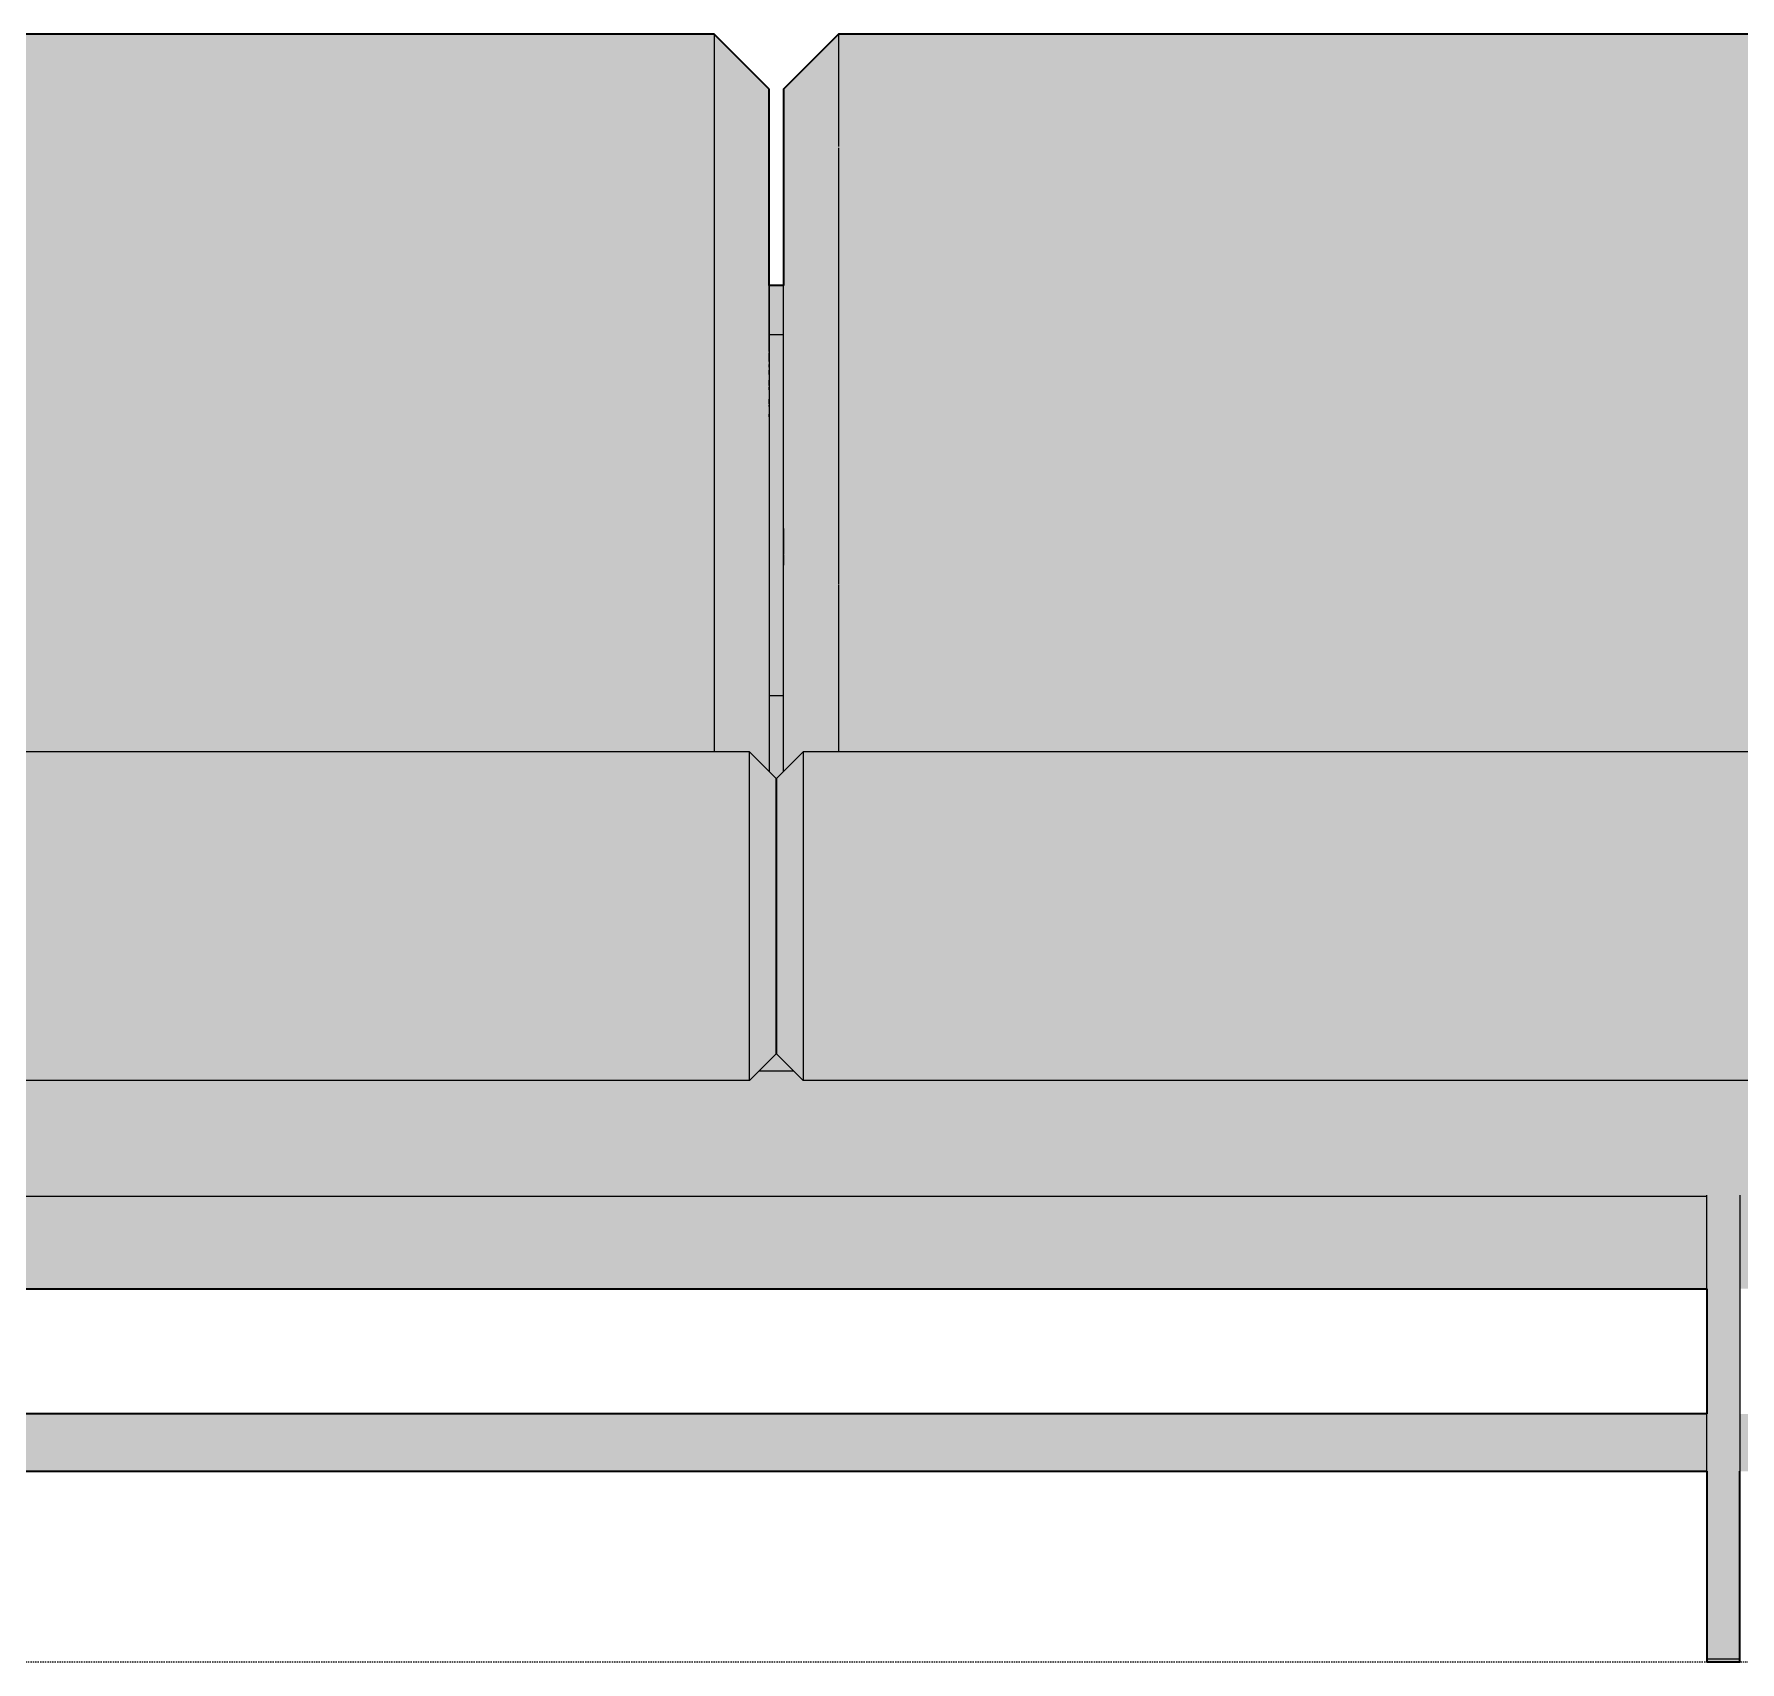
# Model space of a CAD drawing. Header units: millimetres. Extents: x 0 to 6384, y -1474 to 740.
# Drawn here: x 775 to 1549, y 0 to 740 of the extents above; entities that cross this region are included whole.
import ezdxf

# ---------------------------------------------------------------- set-up
doc = ezdxf.new("R2010")
doc.units = ezdxf.units.MM
doc.linetypes.add('Dots', pattern=[1, 0, -1])
doc.layers.add('Blocks', color=7, linetype='Continuous')
doc.layers.add('Blocks$Fill', color=7, linetype='Continuous', true_color=0xffffff)
for name, color, linetype, lineweight, true_color in [('Blocks$Inner', 7, 'Continuous', 25, 0x007f00), ('Blocks$Outline', 7, 'Continuous', 35, 0xff3f3f), ('Groud', 7, 'Dots', 25, 0x243775)]:
    doc.layers.add(name, color=color, linetype=linetype, lineweight=lineweight, true_color=true_color)

# ---------------------------------------------------------------- blocks, each defined once
blk = doc.blocks.new('Lissoni Sofa Front')
at = {"layer": 'Blocks$Fill'}
h = blk.add_hatch(color=256, dxfattribs=at)
h.paths.add_polyline_path([(-199.13, 714.52), (-224.13, 739.52), (-1055.77, 739.52), (-1080.77, 714.52), (-1080.77, 714.52), (-1080.77, 643.77), (-1080.77, 643.14), (-1080.77, 641.87), (-1080.77, 637.06), (-1080.77, 636.15), (-1080.77, 625.35), (-1087.15, 625.35), (-1087.15, 636.15), (-1087.15, 637.06), (-1087.15, 641.87), (-1087.15, 643.14), (-1087.15, 643.77), (-1087.15, 714.16), (-1087.15, 714.52), (-1112.15, 739.52), (-1943.79, 739.52), (-1968.79, 714.52), (-1968.79, 625.35), (-1975.16, 625.35), (-1975.16, 636.15), (-1975.16, 637.06), (-1975.16, 641.87), (-1975.16, 643.14), (-1975.16, 643.77), (-1975.16, 714.16), (-1975.16, 714.52), (-1975.16, 714.52), (-2000.17, 739.52), (-2831.81, 739.52), (-2856.81, 714.52), (-2856.81, 714.52), (-2856.81, 620.56), (-2860.01, 617.35), (-2860.01, 617.35), (-2860.01, 601.35), (-2860.01, 520.84), (-2875.01, 535.84), (-2932.02, 535.84), (-2947.01, 520.84), (-2947.01, 259.92), (-2947.01, 258.84), (-2947.01, 227.02), (-2947.01, 184.3), (-2947.01, 182.37), (-2932.02, 167.37), (-2875.01, 167.37), (-2860.01, 182.37), (-2860.01, 177.53), (-2852.01, 169.53), (-2765.47, 169.53), (-2765.47, 0), (-2750.47, 0), (-2750.47, 88.98), (-2750.47, 86.59), (-1549.37, 86.59), (-1549.37, 0), (-1534.37, 0), (-1534.37, 86.59), (-333.27, 86.59), (-333.27, 1.39), (-333.27, 0), (-318.27, 0), (-318.27, 1.39), (-318.27, 169.53), (-203.92, 169.53), (-195.92, 177.55), (-195.92, 177.9), (-195.92, 182.37), (-180.92, 167.37), (-123.92, 167.37), (-108.92, 182.37), (-108.92, 483.37), (-108.92, 520.81), (-123.92, 535.84), (-180.92, 535.84), (-195.92, 520.84), (-195.92, 601.35), (-195.92, 605.11), (-195.92, 614.92), (-195.92, 617.35), (-199.13, 620.56), (-199.13, 714.16), (-199.13, 714.52)], flags=0)
h.paths.add_polyline_path([(-1549.37, 112.64), (-2750.47, 112.64), (-2750.47, 169.53), (-1549.37, 169.53)], flags=0)
h.paths.add_polyline_path([(-1534.37, 169.53), (-333.27, 169.53), (-333.27, 112.64), (-1534.37, 112.64)], flags=0)
at = {"layer": 'Blocks$Inner'}
for p, q in [((-1968.79, 625.35), (-1975.16, 625.35)), ((-1968.79, 602.96), (-1975.16, 602.96)), ((-1975.16, 438.99), (-1968.79, 438.99)), ((-1964.11, 268.4), (-1979.85, 268.4)), ((-1549.37, 211.49), (-2750.47, 211.49)), ((-2750.47, 169.53), (-1549.37, 169.53)), ((-1549.37, 1.39), (-1534.37, 1.39))]:
    blk.add_line(p, q, dxfattribs=at)
for points in [[(-1975.16, 714.52), (-2000.17, 739.52), (-2831.81, 739.52), (-2856.81, 714.52)], [(-1087.15, 714.52), (-1112.15, 739.52), (-1943.79, 739.52), (-1968.79, 714.52)], [(-1972.18, 401.51), (-1984.18, 413.51), (-2847.79, 413.51), (-2859.79, 401.51)], [(-1084.16, 401.51), (-1096.16, 413.51), (-1959.77, 413.51), (-1971.77, 401.51)], [(-1972.18, 276.07), (-1984.18, 264.07), (-2847.79, 264.07), (-2859.79, 276.07)], [(-1084.16, 276.07), (-1096.16, 264.07), (-1959.77, 264.07), (-1971.77, 276.07)], [(-1534.37, 212.09), (-1534.37, 0), (-1549.37, 0), (-1549.37, 212.03)], [(-2750.47, 112.64), (-1549.37, 112.64)], [(-2750.47, 88.98), (-2750.47, 86.59), (-1549.37, 86.59)]]:
    blk.add_lwpolyline(points, dxfattribs=at)
for points, knots in [([(-2000.17, 739.52), (-2000.17, 739.52), (-2000.17, 739.49), (-2000.17, 739.42), (-2000.17, 739.35)], [-0.91964694, -0.91964694, -0.91964694, -0.91964694, -0.91477273, -0.90909091, -0.90909091, -0.90909091, -0.90909091]), ([(-2000.17, 739.35), (-2000.17, 739.41), (-2000.17, 739.49), (-2000.17, 739.52), (-2000.17, 739.52)], [-0.90909091, -0.90909091, -0.90909091, -0.90909091, -0.90381518, -0.89808964, -0.89808964, -0.89808964, -0.89808964]), ([(-2000.17, 739.52), (-2000.17, 739.52), (-2000.17, 739.49), (-2000.17, 739.31), (-2000.17, 738.87), (-2000.17, 738.03), (-2000.17, 736.94), (-2000.17, 735.09), (-2000.17, 733.27), (-2000.17, 731.86)], [-0.89808964, -0.89808964, -0.89808964, -0.89808964, -0.89238259, -0.88667553, -0.87526143, -0.86384733, -0.85243323, -0.84101912, -0.81819092, -0.81819092, -0.81819092, -0.81819092]), ([(-1943.79, 739.45), (-1943.79, 739.51), (-1943.79, 739.55), (-1943.79, 739.31), (-1943.79, 738.37), (-1943.79, 736.21), (-1943.79, 733.48), (-1943.79, 731.86)], [0.9122807, 0.9122807, 0.9122807, 0.9122807, 0.92105263, 0.93421053, 0.94736842, 0.97368421, 1, 1, 1, 1]), ([(-2000.17, 731.86), (-2000.17, 731.24), (-2000.17, 730.21), (-2000.17, 728.47), (-2000.17, 727.18), (-2000.17, 725.99), (-2000.17, 724.97), (-2000.17, 723.93), (-2000.17, 722.62), (-2000.17, 721.05), (-2000.17, 719.28), (-2000.17, 717.59), (-2000.17, 715.7), (-2000.17, 713.62), (-2000.17, 711.64), (-2000.17, 709.87), (-2000.17, 707.92), (-2000.17, 705.61), (-2000.17, 702.98), (-2000.17, 700.49), (-2000.17, 698.1), (-2000.17, 695.8), (-2000.17, 693.55), (-2000.17, 690.41), (-2000.17, 686.33), (-2000.17, 679.47), (-2000.17, 672.48), (-2000.17, 665.19), (-2000.17, 657.56), (-2000.17, 647.79), (-2000.17, 635.79), (-2000.17, 623.62), (-2000.17, 611.63), (-2000.17, 599.63), (-2000.17, 587.77), (-2000.17, 575.82), (-2000.17, 563.5), (-2000.17, 550.92), (-2000.17, 540.72), (-2000.17, 532.49), (-2000.17, 526.34), (-2000.17, 520.29), (-2000.17, 514.47), (-2000.17, 508.52), (-2000.17, 500.37), (-2000.17, 489.95), (-2000.17, 479.67), (-2000.17, 471), (-2000.17, 464.5), (-2000.17, 457.9), (-2000.17, 449.27), (-2000.17, 440.55), (-2000.17, 431.7), (-2000.17, 423.39), (-2000.17, 417.36), (-2000.17, 413.48)], [-0.8181909, -0.8181909, -0.8181909, -0.8181909, -0.8062862, -0.8003338, -0.7943814, -0.7914052, -0.788429, -0.7854528, -0.7824766, -0.7765243, -0.7705719, -0.7646195, -0.7586671, -0.7527147, -0.7467623, -0.7437862, -0.74081, -0.7348576, -0.7289052, -0.7229528, -0.7170004, -0.7110481, -0.7050957, -0.6991433, -0.6872385, -0.6753338, -0.6515243, -0.6396195, -0.6277147, -0.6039052, -0.5800957, -0.5562862, -0.5324766, -0.5086671, -0.4848576, -0.4610481, -0.4372385, -0.413429, -0.3896195, -0.3777147, -0.36581, -0.3539052, -0.3420004, -0.3300957, -0.3181909, -0.2943814, -0.2705719, -0.2586671, -0.2467623, -0.2348576, -0.2229528, -0.1991433, -0.1872385, -0.1753338, -0.153727, -0.153727, -0.153727, -0.153727]), ([(-1943.79, 725.88), (-1943.79, 724.7), (-1943.79, 722.75), (-1943.79, 719.93), (-1943.79, 715.6), (-1943.79, 711.81), (-1943.79, 708.49)], [0.02508184, 0.02508184, 0.02508184, 0.02508184, 0.0375, 0.04375, 0.05, 0.075, 0.075, 0.075, 0.075]), ([(-1975.16, 714.16), (-1975.16, 714.16), (-1975.16, 714.21), (-1975.16, 714.29), (-1975.16, 714.38), (-1975.16, 714.44), (-1975.16, 714.47), (-1975.16, 714.49), (-1975.16, 714.51), (-1975.16, 714.52), (-1975.16, 714.52), (-1975.16, 714.52), (-1975.16, 714.48), (-1975.16, 714.36), (-1975.16, 714.11), (-1975.16, 713.74), (-1975.16, 713.26), (-1975.16, 712.68), (-1975.16, 711.77), (-1975.16, 710.4), (-1975.16, 709.06), (-1975.16, 708.33)], [-41.631199, -41.631199, -41.631199, -41.631199, -41.487791, -40.523591, -39.365025, -38.206459, -37.550903, -36.895347, -36.23979, -35.584234, -34.793086, -34.001939, -32.419643, -29.235437, -26.051231, -22.81754, -19.583849, -16.294987, -13.006125, -6.503063, 0, 0, 0, 0]), ([(-1968.79, 708.33), (-1968.79, 709.06), (-1968.79, 710.4), (-1968.79, 711.77), (-1968.79, 712.68), (-1968.79, 713.26), (-1968.79, 713.74), (-1968.79, 714.11), (-1968.79, 714.36), (-1968.79, 714.48), (-1968.79, 714.52), (-1968.79, 714.52), (-1968.79, 714.52), (-1968.79, 714.51), (-1968.79, 714.49), (-1968.79, 714.47), (-1968.79, 714.44), (-1968.79, 714.38), (-1968.79, 714.29), (-1968.79, 714.21), (-1968.79, 714.16), (-1968.79, 714.16)], [471.464681, 471.464681, 471.464681, 471.464681, 477.967744, 484.470806, 487.759668, 491.04853, 494.282221, 497.515911, 500.700118, 503.884324, 505.466619, 506.257767, 507.048915, 507.704471, 508.360027, 509.015584, 509.67114, 510.829706, 511.988272, 512.952472, 513.09588, 513.09588, 513.09588, 513.09588]), ([(-1975.16, 708.33), (-1975.16, 707.81), (-1975.16, 707.02), (-1975.16, 705.86), (-1975.16, 705.11), (-1975.16, 704.57), (-1975.16, 704.26), (-1975.16, 704.05), (-1975.16, 703.84), (-1975.16, 703.66), (-1975.16, 703.47), (-1975.16, 703.11), (-1975.16, 702.57), (-1975.16, 701.93), (-1975.16, 701.38), (-1975.16, 700.92), (-1975.16, 700.47), (-1975.16, 699.99), (-1975.16, 699.58), (-1975.16, 699.23), (-1975.16, 698.93), (-1975.16, 698.6), (-1975.16, 698.1), (-1975.16, 697.26), (-1975.16, 696.06), (-1975.16, 694.69), (-1975.16, 693.34), (-1975.16, 692.35), (-1975.16, 691.7), (-1975.16, 691.37), (-1975.16, 691), (-1975.16, 690.47), (-1975.16, 689.77), (-1975.16, 688.87), (-1975.16, 687.9), (-1975.16, 686.86), (-1975.16, 685.82), (-1975.16, 684.71), (-1975.16, 683.53), (-1975.16, 682.29), (-1975.16, 681.04), (-1975.16, 679.77), (-1975.16, 678.47), (-1975.16, 677.15), (-1975.16, 675.82), (-1975.16, 674.11), (-1975.16, 672.01), (-1975.16, 669.5), (-1975.16, 666.98), (-1975.16, 664.39), (-1975.16, 661.74), (-1975.16, 659.01), (-1975.16, 656.25), (-1975.16, 653.92), (-1975.16, 652.03), (-1975.16, 650.58), (-1975.16, 649.12), (-1975.16, 647.1), (-1975.16, 644.54), (-1975.16, 641.39), (-1975.16, 638.2), (-1975.16, 635.41), (-1975.16, 633.04), (-1975.16, 631.39), (-1975.16, 630.01), (-1975.16, 628.91), (-1975.16, 627.8), (-1975.16, 625.51), (-1975.16, 622.03), (-1975.16, 617.32), (-1975.16, 612.59), (-1975.16, 607.72), (-1975.16, 602.7), (-1975.16, 597.53), (-1975.16, 592.36), (-1975.16, 587.16), (-1975.16, 581.93), (-1975.16, 576.58), (-1975.16, 572.06), (-1975.16, 568.38), (-1975.16, 565.64), (-1975.16, 562.91), (-1975.16, 560.19), (-1975.16, 557.48), (-1975.16, 554.78), (-1975.16, 552.54), (-1975.16, 550.76), (-1975.16, 548.71), (-1975.16, 545.95), (-1975.16, 541.18), (-1975.16, 535.12), (-1975.16, 527.77), (-1975.16, 520.42), (-1975.16, 514.56), (-1975.16, 510.67), (-1975.16, 508.73), (-1975.16, 507.11), (-1975.16, 505.33), (-1975.16, 502.77), (-1975.16, 499.6), (-1975.16, 495.86), (-1975.16, 492.17), (-1975.16, 488.58), (-1975.16, 485.03), (-1975.16, 481.6), (-1975.16, 478.21), (-1975.16, 474.94), (-1975.16, 472.5), (-1975.16, 470.92), (-1975.16, 470.15), (-1975.16, 469.42), (-1975.16, 464.9), (-1975.16, 459.51), (-1975.16, 453.77), (-1975.16, 452.17), (-1975.16, 451.63), (-1975.16, 435.92), (-1975.16, 420.2), (-1975.16, 404.49)], [0, 0, 0, 0, 4.569263, 6.657501, 8.74574, 9.7126, 10.196029, 10.679459, 11.045295, 11.411131, 11.776967, 12.142804, 13.474757, 14.806711, 15.584888, 16.363065, 17.141242, 17.919419, 18.780806, 19.211499, 19.642193, 20.262775, 20.883357, 22.12452, 24.391356, 26.658191, 28.62163, 30.585069, 31.017029, 31.448989, 32.000539, 32.55209, 33.709257, 34.866424, 36.2294, 37.592376, 38.955352, 40.318328, 41.919302, 43.520277, 45.121251, 46.722226, 48.430311, 50.138397, 51.846483, 53.554568, 56.781817, 60.009066, 63.236314, 66.463563, 69.838562, 73.213561, 76.588561, 79.96356, 81.665389, 83.367218, 85.1141, 86.860982, 90.465204, 94.069427, 97.719132, 101.368837, 103.518952, 105.669066, 106.893421, 108.117776, 109.34213, 110.566485, 115.709186, 120.851887, 125.994587, 131.137288, 136.720928, 142.304567, 147.888207, 153.471846, 159.159451, 164.847056, 170.816787, 173.801653, 176.786519, 179.714196, 182.641874, 185.569551, 188.497229, 191.359143, 192.7901, 194.221057, 197.941849, 201.662641, 209.48773, 217.312819, 225.137907, 232.962996, 236.080122, 237.638685, 239.197248, 241.292611, 243.387974, 247.455214, 251.522454, 255.426931, 259.331407, 263.048045, 266.764682, 270.255434, 273.746186, 276.99563, 277.819041, 278.642452, 279.362736, 280.083019, 292.506719, 295.692417, 297.323908, 297.323908, 297.323908, 344.505714, 344.505714, 344.505714, 344.505714]), ([(-1968.79, 404.49), (-1968.79, 415.99), (-1968.79, 427.49), (-1968.79, 438.99), (-1968.79, 443.2), (-1968.79, 447.41), (-1968.79, 451.63), (-1968.79, 452.17), (-1968.79, 453.77), (-1968.79, 459.51), (-1968.79, 464.9), (-1968.79, 469.42), (-1968.79, 470.15), (-1968.79, 470.92), (-1968.79, 472.5), (-1968.79, 474.94), (-1968.79, 478.21), (-1968.79, 481.6), (-1968.79, 485.03), (-1968.79, 488.58), (-1968.79, 492.17), (-1968.79, 495.86), (-1968.79, 499.6), (-1968.79, 502.77), (-1968.79, 505.33), (-1968.79, 507.11), (-1968.79, 508.73), (-1968.79, 510.67), (-1968.79, 514.56), (-1968.79, 520.42), (-1968.79, 527.77), (-1968.79, 535.12), (-1968.79, 541.18), (-1968.79, 545.95), (-1968.79, 548.71), (-1968.79, 550.76), (-1968.79, 552.54), (-1968.79, 554.78), (-1968.79, 557.48), (-1968.79, 560.19), (-1968.79, 562.91), (-1968.79, 565.64), (-1968.79, 568.38), (-1968.79, 572.06), (-1968.79, 576.58), (-1968.79, 581.93), (-1968.79, 587.16), (-1968.79, 592.36), (-1968.79, 597.53), (-1968.79, 602.7), (-1968.79, 607.72), (-1968.79, 612.59), (-1968.79, 617.32), (-1968.79, 622.03), (-1968.79, 625.51), (-1968.79, 627.8), (-1968.79, 628.91), (-1968.79, 630.01), (-1968.79, 631.39), (-1968.79, 633.04), (-1968.79, 635.41), (-1968.79, 638.2), (-1968.79, 641.39), (-1968.79, 644.54), (-1968.79, 647.1), (-1968.79, 649.12), (-1968.79, 650.58), (-1968.79, 652.03), (-1968.79, 653.92), (-1968.79, 656.25), (-1968.79, 659.01), (-1968.79, 661.74), (-1968.79, 664.39), (-1968.79, 666.98), (-1968.79, 669.5), (-1968.79, 672.01), (-1968.79, 674.11), (-1968.79, 675.82), (-1968.79, 677.15), (-1968.79, 678.47), (-1968.79, 679.77), (-1968.79, 681.04), (-1968.79, 682.29), (-1968.79, 683.53), (-1968.79, 684.71), (-1968.79, 685.82), (-1968.79, 686.86), (-1968.79, 687.9), (-1968.79, 688.87), (-1968.79, 689.77), (-1968.79, 690.47), (-1968.79, 691), (-1968.79, 691.37), (-1968.79, 691.7), (-1968.79, 692.35), (-1968.79, 693.34), (-1968.79, 694.69), (-1968.79, 696.06), (-1968.79, 697.26), (-1968.79, 698.1), (-1968.79, 698.6), (-1968.79, 698.93), (-1968.79, 699.23), (-1968.79, 699.58), (-1968.79, 699.99), (-1968.79, 700.47), (-1968.79, 700.92), (-1968.79, 701.38), (-1968.79, 701.93), (-1968.79, 702.57), (-1968.79, 703.11), (-1968.79, 703.47), (-1968.79, 703.66), (-1968.79, 703.84), (-1968.79, 704.05), (-1968.79, 704.26), (-1968.79, 704.57), (-1968.79, 705.11), (-1968.79, 705.86), (-1968.79, 707.02), (-1968.79, 707.81), (-1968.79, 708.33)], [126.958967, 126.958967, 126.958967, 126.958967, 161.487637, 161.487637, 161.487637, 174.141174, 174.141174, 174.141174, 175.772264, 178.957961, 191.381662, 192.101945, 192.822229, 193.64564, 194.469051, 197.718495, 201.209247, 204.699999, 208.416636, 212.133274, 216.03775, 219.942227, 224.009467, 228.076707, 230.17207, 232.267433, 233.825996, 235.384559, 238.501685, 246.326774, 254.151862, 261.976951, 269.80204, 273.522832, 277.243624, 278.674581, 280.105538, 282.967452, 285.895129, 288.822807, 291.750485, 294.678162, 297.663028, 300.647894, 306.617625, 312.30523, 317.992835, 323.576474, 329.160114, 334.743753, 340.327393, 345.470093, 350.612794, 355.755495, 360.898196, 362.12255, 363.346905, 364.57126, 365.795614, 367.945729, 370.095844, 373.745549, 377.395254, 380.999476, 384.603699, 386.350581, 388.097463, 389.799292, 391.501121, 394.87612, 398.251119, 401.626119, 405.001118, 408.228367, 411.455615, 414.682864, 417.910113, 419.618198, 421.326284, 423.034369, 424.742455, 426.343429, 427.944404, 429.545378, 431.146353, 432.509329, 433.872305, 435.235281, 436.598256, 437.755424, 438.912591, 439.464141, 440.015692, 440.447652, 440.879612, 442.843051, 444.806489, 447.073325, 449.34016, 450.581324, 451.201906, 451.822488, 452.253181, 452.683875, 453.545262, 454.323439, 455.101616, 455.879793, 456.65797, 457.989924, 459.321877, 459.687713, 460.053549, 460.419385, 460.785222, 461.268651, 461.752081, 462.718941, 464.807179, 466.895418, 471.464681, 471.464681, 471.464681, 471.464681]), ([(-1943.79, 708.41), (-1943.79, 705.11), (-1943.79, 699.72), (-1943.79, 693.03), (-1943.79, 689.88), (-1943.79, 688.4)], [0.07518059, 0.07518059, 0.07518059, 0.07518059, 0.1, 0.1125, 0.12357867, 0.12357867, 0.12357867, 0.12357867]), ([(-1943.79, 687.83), (-1943.79, 686.15), (-1943.79, 682.8), (-1943.79, 675.82), (-1943.79, 670.18), (-1943.79, 666.32)], [0.125, 0.125, 0.125, 0.125, 0.1375, 0.15, 0.175, 0.175, 0.175, 0.175]), ([(-1943.79, 666.29), (-1943.79, 662.44), (-1943.79, 654.52), (-1943.79, 646.16), (-1943.79, 641.93)], [0.17506575, 0.17506575, 0.17506575, 0.17506575, 0.2, 0.225, 0.225, 0.225, 0.225]), ([(-1975.16, 637.06), (-1975.16, 637.52), (-1975.16, 639.12), (-1975.16, 640.72), (-1975.16, 641.87)], [138.770664, 138.770664, 138.770664, 138.770664, 140.219016, 143.858364, 143.858364, 143.858364, 143.858364]), ([(-1975.16, 641.87), (-1975.16, 640.72), (-1975.16, 639.12), (-1975.16, 637.52), (-1975.16, 637.06)], [143.858364, 143.858364, 143.858364, 143.858364, 147.497712, 148.946064, 148.946064, 148.946064, 148.946064]), ([(-1975.16, 595.38), (-1975.16, 595.4), (-1975.16, 596.32), (-1975.16, 598.16), (-1975.16, 600.89), (-1975.16, 603.62), (-1975.16, 606.34), (-1975.16, 609.07), (-1975.16, 611.78), (-1975.16, 614.5), (-1975.16, 618.09), (-1975.16, 622.55), (-1975.16, 627.87), (-1975.16, 632.4), (-1975.16, 635.15), (-1975.16, 636.15)], [-181.976899, -181.976899, -181.976899, -181.976899, -181.935618, -179.13966, -176.343702, -173.547743, -170.751785, -167.948903, -165.146021, -162.343139, -159.540257, -153.98577, -148.431284, -142.876797, -139.734417, -139.734417, -139.734417, -139.734417]), ([(-1975.16, 636.15), (-1975.16, 635.15), (-1975.16, 632.4), (-1975.16, 627.87), (-1975.16, 622.55), (-1975.16, 618.09), (-1975.16, 614.5), (-1975.16, 611.78), (-1975.16, 609.07), (-1975.16, 606.34), (-1975.16, 603.62), (-1975.16, 600.89), (-1975.16, 598.16), (-1975.16, 596.32), (-1975.16, 595.4), (-1975.16, 595.38)], [-139.734417, -139.734417, -139.734417, -139.734417, -136.592037, -131.03755, -125.483064, -119.928578, -117.125695, -114.322813, -111.519931, -108.717049, -105.921091, -103.125133, -100.329174, -97.533216, -97.491935, -97.491935, -97.491935, -97.491935]), ([(-1943.79, 641.87), (-1943.79, 637.65), (-1943.79, 629.09), (-1943.79, 620.72), (-1943.79, 616.53)], [0.22511291, 0.22511291, 0.22511291, 0.22511291, 0.25, 0.27499776, 0.27499776, 0.27499776, 0.27499776]), ([(-1943.79, 616.53), (-1943.79, 612.34), (-1943.79, 603.95), (-1943.79, 591.48), (-1943.79, 579.04), (-1943.79, 566.11), (-1943.79, 553.07), (-1943.79, 540.16), (-1943.79, 527.27), (-1943.79, 514.69), (-1943.79, 502.29), (-1943.79, 493.73), (-1943.79, 489.44)], [0.2749978, 0.2749978, 0.2749978, 0.2749978, 0.2999978, 0.3249978, 0.3499978, 0.3749978, 0.3999978, 0.4249978, 0.4499978, 0.4749978, 0.4999978, 0.5244171, 0.5244171, 0.5244171, 0.5244171]), ([(-1975.16, 577.96), (-1975.16, 578.34), (-1975.16, 578.74), (-1975.16, 579.13), (-1975.16, 579.14)], [-199.713636, -199.713636, -199.713636, -199.713636, -198.545713, -198.510675, -198.510675, -198.510675, -198.510675]), ([(-1975.16, 579.14), (-1975.16, 579.13), (-1975.16, 578.74), (-1975.16, 578.34), (-1975.16, 577.96)], [-198.510675, -198.510675, -198.510675, -198.510675, -198.475637, -197.307713, -197.307713, -197.307713, -197.307713]), ([(-1968.79, 514.94), (-1968.79, 511.37), (-1968.79, 507.43), (-1968.79, 503.49), (-1968.79, 503.11)], [263.664261, 263.664261, 263.664261, 263.664261, 274.547632, 275.690193, 275.690193, 275.690193, 275.690193]), ([(-1968.79, 503.11), (-1968.79, 503.2), (-1968.79, 503.94), (-1968.79, 505.33), (-1968.79, 507.11), (-1968.79, 508.73), (-1968.79, 510.67), (-1968.79, 512.74), (-1968.79, 514.33), (-1968.79, 514.94)], [275.690193, 275.690193, 275.690193, 275.690193, 275.97658, 278.071943, 280.167305, 281.725869, 283.284432, 286.401558, 288.374812, 288.374812, 288.374812, 288.374812]), ([(-1968.79, 499.05), (-1968.79, 499.23), (-1968.79, 500.5), (-1968.79, 501.77), (-1968.79, 502.86)], [279.816421, 279.816421, 279.816421, 279.816421, 280.39873, 283.906796, 283.906796, 283.906796, 283.906796]), ([(-1943.79, 462), (-1943.79, 457.53), (-1943.79, 448.47), (-1943.79, 439.39), (-1943.79, 434.84)], [0.57548693, 0.57548693, 0.57548693, 0.57548693, 0.6, 0.62493327, 0.62493327, 0.62493327, 0.62493327]), ([(-1943.79, 434.8), (-1943.79, 430.23), (-1943.79, 423.09), (-1943.79, 416.03), (-1943.79, 413.48)], [0.625, 0.625, 0.625, 0.625, 0.65, 0.66424134, 0.66424134, 0.66424134, 0.66424134]), ([(-1984.18, 374.41), (-1984.18, 375.33), (-1984.18, 377.15), (-1984.18, 379.85), (-1984.18, 382.48), (-1984.18, 385.79), (-1984.18, 389.53), (-1984.18, 394.89), (-1984.18, 400.56), (-1984.18, 407.61), (-1984.18, 411.84), (-1984.18, 413.38), (-1984.18, 413.51), (-1984.18, 413.51)], [1, 1, 1, 1, 1.0044643, 1.0089286, 1.0133929, 1.0178571, 1.0267857, 1.0357143, 1.0535714, 1.0714286, 1.1071429, 1.125, 1.1420373, 1.1420373, 1.1420373, 1.1420373]), ([(-1959.77, 413.51), (-1959.77, 413.51), (-1959.77, 413.38), (-1959.77, 411.84), (-1959.77, 407.61), (-1959.77, 400.56), (-1959.77, 394.89), (-1959.77, 389.53), (-1959.77, 385.79), (-1959.77, 382.48), (-1959.77, 379.85), (-1959.77, 377.15), (-1959.77, 375.33), (-1959.77, 374.41)], [0.8579627, 0.8579627, 0.8579627, 0.8579627, 0.875, 0.8928571, 0.9285714, 0.9464286, 0.9642857, 0.9732143, 0.9821429, 0.9866071, 0.9910714, 0.9955357, 1, 1, 1, 1]), ([(-1972.18, 401.46), (-1972.18, 401.47), (-1972.18, 401.48), (-1972.18, 401.5), (-1972.18, 401.52), (-1972.18, 401.5), (-1972.18, 401.42), (-1972.18, 401.28), (-1972.18, 401.09), (-1972.18, 400.88), (-1972.18, 400.69), (-1972.18, 400.47), (-1972.18, 399.92), (-1972.18, 398.76), (-1972.18, 396.92), (-1972.18, 395.14), (-1972.18, 393.7), (-1972.18, 392.11), (-1972.18, 390.41), (-1972.18, 388.6), (-1972.18, 386.05), (-1972.18, 383.61), (-1972.18, 381.4), (-1972.18, 380.38), (-1972.18, 379.32), (-1972.18, 378.28), (-1972.18, 377.27), (-1972.18, 376.46), (-1972.18, 375.81), (-1972.18, 375.37), (-1972.18, 374.96), (-1972.18, 374.16), (-1972.18, 372.88), (-1972.18, 371.52), (-1972.18, 370.53), (-1972.18, 369.95), (-1972.18, 369.36), (-1972.18, 368.73), (-1972.18, 368.05), (-1972.18, 367.58), (-1972.18, 367.34)], [-103.600944, -103.600944, -103.600944, -103.600944, -102.501453, -100.413012, -96.236129, -92.279132, -88.322136, -84.45772, -80.593305, -78.519236, -76.445166, -74.371097, -72.297027, -63.016145, -53.735263, -49.471845, -45.208426, -40.945007, -36.681588, -32.760934, -28.840281, -20.998973, -19.32189, -17.644807, -15.967723, -14.29064, -12.892165, -11.493689, -10.830054, -10.166419, -9.676588, -9.186757, -6.955333, -4.72391, -3.989056, -3.254202, -2.519348, -1.784494, -0.892247, 0, 0, 0, 0]), ([(-1971.77, 367.34), (-1971.77, 367.58), (-1971.77, 368.05), (-1971.77, 368.73), (-1971.77, 369.36), (-1971.77, 369.95), (-1971.77, 370.53), (-1971.77, 371.52), (-1971.77, 372.88), (-1971.77, 374.16), (-1971.77, 374.96), (-1971.77, 375.37), (-1971.77, 375.81), (-1971.77, 376.46), (-1971.77, 377.27), (-1971.77, 378.28), (-1971.77, 379.32), (-1971.77, 380.38), (-1971.77, 381.4), (-1971.77, 383.61), (-1971.77, 386.05), (-1971.77, 388.6), (-1971.77, 390.41), (-1971.77, 392.11), (-1971.77, 393.7), (-1971.77, 395.14), (-1971.77, 396.92), (-1971.77, 398.76), (-1971.77, 399.92), (-1971.77, 400.47), (-1971.77, 400.69), (-1971.77, 400.88), (-1971.77, 401.09), (-1971.77, 401.28), (-1971.77, 401.42), (-1971.77, 401.5), (-1971.77, 401.52), (-1971.77, 401.5), (-1971.77, 401.48), (-1971.77, 401.47), (-1971.77, 401.46)], [1128.239084, 1128.239084, 1128.239084, 1128.239084, 1129.131331, 1130.023578, 1130.758432, 1131.493286, 1132.22814, 1132.962994, 1135.194418, 1137.425841, 1137.915672, 1138.405503, 1139.069138, 1139.732774, 1141.131249, 1142.529724, 1144.206807, 1145.883891, 1147.560974, 1149.238058, 1157.079365, 1161.000018, 1164.920672, 1169.184091, 1173.44751, 1177.710929, 1181.974348, 1191.25523, 1200.536111, 1202.610181, 1204.68425, 1206.75832, 1208.832389, 1212.696805, 1216.56122, 1220.518217, 1224.475213, 1228.652096, 1230.740537, 1231.840028, 1231.840028, 1231.840028, 1231.840028]), ([(-1984.18, 264.28), (-1984.18, 264.17), (-1984.18, 263.97), (-1984.18, 264.29), (-1984.18, 265.97), (-1984.18, 268.65), (-1984.18, 271.37), (-1984.18, 274.45), (-1984.18, 277.99), (-1984.18, 281.89), (-1984.18, 285.97), (-1984.18, 291.42), (-1984.18, 298.6), (-1984.18, 304.96), (-1984.18, 310.18), (-1984.18, 315.46), (-1984.18, 322.1), (-1984.18, 329.98), (-1984.18, 337.81), (-1984.18, 345.62), (-1984.18, 353.41), (-1984.18, 360.9), (-1984.18, 367.91), (-1984.18, 372.26), (-1984.18, 374.41)], [0.8055556, 0.8055556, 0.8055556, 0.8055556, 0.8125, 0.8229167, 0.8333333, 0.84375, 0.8489583, 0.8541667, 0.8645833, 0.8697917, 0.875, 0.8854167, 0.8958333, 0.90625, 0.9114583, 0.9166667, 0.9270833, 0.9375, 0.9479167, 0.9583333, 0.96875, 0.9791667, 0.9895833, 1, 1, 1, 1]), ([(-1959.77, 374.41), (-1959.77, 372.26), (-1959.77, 367.91), (-1959.77, 360.9), (-1959.77, 353.41), (-1959.77, 345.62), (-1959.77, 337.81), (-1959.77, 329.98), (-1959.77, 322.1), (-1959.77, 315.46), (-1959.77, 310.18), (-1959.77, 304.96), (-1959.77, 298.6), (-1959.77, 291.42), (-1959.77, 285.97), (-1959.77, 281.89), (-1959.77, 277.99), (-1959.77, 274.45), (-1959.77, 271.37), (-1959.77, 268.65), (-1959.77, 265.97), (-1959.77, 264.29), (-1959.77, 263.97), (-1959.77, 264.17), (-1959.77, 264.28)], [1, 1, 1, 1, 1.0104167, 1.0208333, 1.03125, 1.0416667, 1.0520833, 1.0625, 1.0729167, 1.0833333, 1.0885417, 1.09375, 1.1041667, 1.1145833, 1.125, 1.1302083, 1.1354167, 1.1458333, 1.1510417, 1.15625, 1.1666667, 1.1770833, 1.1875, 1.1944444, 1.1944444, 1.1944444, 1.1944444]), ([(-1972.18, 367.34), (-1972.18, 365.78), (-1972.18, 363.85), (-1972.18, 361.46), (-1972.18, 360.28), (-1972.18, 359.06), (-1972.18, 357.36), (-1972.18, 355.19), (-1972.18, 353.18), (-1972.18, 351.84), (-1972.18, 351.21), (-1972.18, 350.61), (-1972.18, 350.02), (-1972.18, 349.44), (-1972.18, 348.85), (-1972.18, 348.26), (-1972.18, 347.42), (-1972.18, 346.34), (-1972.18, 345), (-1972.18, 343.66), (-1972.18, 342.22), (-1972.18, 340.69), (-1972.18, 338.51), (-1972.18, 334.66), (-1972.18, 330.22), (-1972.18, 325.75), (-1972.18, 323.24), (-1972.18, 321.57), (-1972.18, 320.75), (-1972.18, 319.92), (-1972.18, 318.87), (-1972.18, 317.58), (-1972.18, 316.33), (-1972.18, 315.36), (-1972.18, 314.65), (-1972.18, 313.95), (-1972.18, 313.07), (-1972.18, 312.21), (-1972.18, 311.38), (-1972.18, 310.17), (-1972.18, 308.4), (-1972.18, 306.44), (-1972.18, 304.87), (-1972.18, 303.74), (-1972.18, 302.71), (-1972.18, 301.77), (-1972.18, 300.85), (-1972.18, 299.94), (-1972.18, 299.04), (-1972.18, 298.1), (-1972.18, 297.1), (-1972.18, 296.07), (-1972.18, 295.05), (-1972.18, 294.2), (-1972.18, 293.51), (-1972.18, 292.97), (-1972.18, 292.44), (-1972.18, 291.85), (-1972.18, 291.22), (-1972.18, 290.53), (-1972.18, 289.84), (-1972.18, 288.87), (-1972.18, 287.61), (-1972.18, 286.16), (-1972.18, 285.03), (-1972.18, 284.2), (-1972.18, 283.61), (-1972.18, 283.06), (-1972.18, 282.54), (-1972.18, 282.04), (-1972.18, 281.59), (-1972.18, 281.16), (-1972.18, 280.64), (-1972.18, 279.76), (-1972.18, 278.87), (-1972.18, 278.09), (-1972.18, 277.66), (-1972.18, 277.35), (-1972.18, 277.07), (-1972.18, 276.78), (-1972.18, 276.5), (-1972.18, 276.3), (-1972.18, 276.16), (-1972.18, 276.08), (-1972.18, 276.07), (-1972.18, 276.07)], [0, 0, 0, 0, 5.759303, 7.108842, 8.458381, 9.896357, 11.334334, 14.226593, 17.118853, 17.801048, 18.483242, 19.091354, 19.699466, 20.305916, 20.912367, 21.518817, 22.125268, 23.490098, 24.854927, 26.219757, 27.584586, 29.234101, 30.883615, 34.182644, 40.905709, 44.267242, 47.628775, 48.450739, 49.272703, 50.094667, 50.916631, 52.439288, 53.961946, 54.667296, 55.372646, 56.077996, 56.783346, 58.046529, 58.678121, 59.309712, 61.751439, 64.193166, 65.49803, 66.802895, 67.841587, 68.880279, 69.896523, 70.912767, 71.929011, 72.945255, 74.164857, 75.384459, 76.604061, 77.823662, 78.486152, 79.148641, 79.81113, 80.473619, 81.343279, 82.212939, 83.082598, 83.952258, 85.968807, 87.985357, 89.82284, 90.741582, 91.660324, 92.509619, 93.358914, 94.208209, 95.057505, 95.838996, 96.620487, 98.18347, 101.449463, 103.082459, 104.715456, 105.480088, 106.24472, 107.773984, 109.191319, 110.608653, 112.119488, 113.630323, 115.346289, 115.346289, 115.346289, 115.346289]), ([(-1971.77, 276.07), (-1971.77, 276.07), (-1971.77, 276.08), (-1971.77, 276.16), (-1971.77, 276.3), (-1971.77, 276.5), (-1971.77, 276.78), (-1971.77, 277.07), (-1971.77, 277.35), (-1971.77, 277.66), (-1971.77, 278.09), (-1971.77, 278.87), (-1971.77, 279.76), (-1971.77, 280.64), (-1971.77, 281.16), (-1971.77, 281.59), (-1971.77, 282.04), (-1971.77, 282.54), (-1971.77, 283.06), (-1971.77, 283.61), (-1971.77, 284.2), (-1971.77, 285.03), (-1971.77, 286.16), (-1971.77, 287.61), (-1971.77, 288.87), (-1971.77, 289.84), (-1971.77, 290.53), (-1971.77, 291.22), (-1971.77, 291.85), (-1971.77, 292.44), (-1971.77, 292.97), (-1971.77, 293.51), (-1971.77, 294.2), (-1971.77, 295.05), (-1971.77, 296.07), (-1971.77, 297.1), (-1971.77, 298.1), (-1971.77, 299.04), (-1971.77, 299.94), (-1971.77, 300.85), (-1971.77, 301.77), (-1971.77, 302.71), (-1971.77, 303.74), (-1971.77, 304.87), (-1971.77, 306.44), (-1971.77, 308.4), (-1971.77, 310.17), (-1971.77, 311.38), (-1971.77, 312.21), (-1971.77, 313.07), (-1971.77, 313.95), (-1971.77, 314.65), (-1971.77, 315.36), (-1971.77, 316.33), (-1971.77, 317.58), (-1971.77, 318.87), (-1971.77, 319.92), (-1971.77, 320.75), (-1971.77, 321.57), (-1971.77, 323.24), (-1971.77, 325.75), (-1971.77, 330.22), (-1971.77, 334.66), (-1971.77, 338.51), (-1971.77, 340.69), (-1971.77, 342.22), (-1971.77, 343.66), (-1971.77, 345), (-1971.77, 346.34), (-1971.77, 347.42), (-1971.77, 348.26), (-1971.77, 348.85), (-1971.77, 349.44), (-1971.77, 350.02), (-1971.77, 350.61), (-1971.77, 351.21), (-1971.77, 351.84), (-1971.77, 353.18), (-1971.77, 355.19), (-1971.77, 357.36), (-1971.77, 359.06), (-1971.77, 360.28), (-1971.77, 361.46), (-1971.77, 363.85), (-1971.77, 365.78), (-1971.77, 367.34)], [1012.892795, 1012.892795, 1012.892795, 1012.892795, 1014.608762, 1016.119596, 1017.630431, 1019.047766, 1020.465101, 1021.994365, 1022.758997, 1023.523629, 1025.156625, 1026.789621, 1030.055614, 1031.618597, 1032.400088, 1033.18158, 1034.030875, 1034.88017, 1035.729465, 1036.57876, 1037.497502, 1038.416244, 1040.253728, 1042.270277, 1044.286826, 1045.156486, 1046.026145, 1046.895805, 1047.765465, 1048.427954, 1049.090443, 1049.752933, 1050.415422, 1051.635024, 1052.854626, 1054.074227, 1055.293829, 1056.310073, 1057.326317, 1058.342561, 1059.358805, 1060.397497, 1061.436189, 1062.741054, 1064.045918, 1066.487645, 1068.929372, 1069.560964, 1070.192555, 1071.455738, 1072.161088, 1072.866438, 1073.571788, 1074.277139, 1075.799796, 1077.322453, 1078.144417, 1078.966381, 1079.788345, 1080.610309, 1083.971842, 1087.333375, 1094.056441, 1097.355469, 1099.004984, 1100.654498, 1102.019327, 1103.384157, 1104.748987, 1106.113816, 1106.720267, 1107.326717, 1107.933168, 1108.539619, 1109.14773, 1109.755842, 1110.438037, 1111.120231, 1114.012491, 1116.90475, 1118.342727, 1119.780703, 1121.130242, 1122.479782, 1128.239084, 1128.239084, 1128.239084, 1128.239084])]:
    blk.add_open_spline(points, degree=3, knots=knots, dxfattribs=at)
for points in [[(-1943.79, 731.86), (-1943.79, 730.19), (-1943.79, 728.28), (-1943.79, 725.9)], [(-1975.16, 643.14), (-1975.16, 643.35), (-1975.16, 643.56), (-1975.16, 643.77)], [(-1975.16, 643.77), (-1975.16, 643.56), (-1975.16, 643.35), (-1975.16, 643.14)], [(-1975.16, 590.81), (-1975.16, 592.12), (-1975.16, 593.42), (-1975.16, 594.73)], [(-1975.16, 594.73), (-1975.16, 593.42), (-1975.16, 592.12), (-1975.16, 590.81)], [(-1975.16, 588.19), (-1975.16, 588.63), (-1975.16, 589.06), (-1975.16, 589.5)], [(-1975.16, 589.5), (-1975.16, 589.06), (-1975.16, 588.63), (-1975.16, 588.19)], [(-1975.16, 584.91), (-1975.16, 585.57), (-1975.16, 586.22), (-1975.16, 586.88)], [(-1975.16, 586.88), (-1975.16, 586.22), (-1975.16, 585.57), (-1975.16, 584.91)], [(-1975.16, 579.93), (-1975.16, 580.72), (-1975.16, 581.51), (-1975.16, 582.3)], [(-1975.16, 582.3), (-1975.16, 581.51), (-1975.16, 580.72), (-1975.16, 579.93)], [(-1975.16, 571.57), (-1975.16, 572.25), (-1975.16, 572.93), (-1975.16, 573.62)], [(-1975.16, 573.62), (-1975.16, 572.93), (-1975.16, 572.25), (-1975.16, 571.57)], [(-1975.16, 570.27), (-1975.16, 570.49), (-1975.16, 570.7), (-1975.16, 570.92)], [(-1975.16, 570.92), (-1975.16, 570.7), (-1975.16, 570.49), (-1975.16, 570.27)], [(-1975.16, 565.66), (-1975.16, 566.04), (-1975.16, 566.41), (-1975.16, 566.79)], [(-1975.16, 566.79), (-1975.16, 566.41), (-1975.16, 566.04), (-1975.16, 565.66)], [(-1968.79, 502.86), (-1968.79, 501.59), (-1968.79, 500.32), (-1968.79, 499.05)], [(-1968.79, 498.95), (-1968.79, 498.72), (-1968.79, 498.48), (-1968.79, 498.25)], [(-1968.79, 498.25), (-1968.79, 498.48), (-1968.79, 498.72), (-1968.79, 498.95)], [(-1943.79, 489.14), (-1943.79, 484.75), (-1943.79, 475.86), (-1943.79, 466.82), (-1943.79, 462.27)]]:
    blk.add_open_spline(points, degree=3, dxfattribs=at)
at = {"layer": 'Blocks$Outline'}
for points in [[(-1975.16, 714.52), (-2000.17, 739.52), (-2831.81, 739.52), (-2856.81, 714.52)], [(-1087.15, 714.52), (-1112.15, 739.52), (-1943.79, 739.52), (-1968.79, 714.52)], [(-1975.16, 643.14), (-1975.16, 643.77)], [(-1968.79, 625.35), (-1975.16, 625.35)], [(-2750.47, 169.53), (-1549.37, 169.53)], [(-1549.37, 169.53), (-1549.37, 112.64)], [(-1549.37, 112.64), (-2750.47, 112.64)], [(-2750.47, 86.59), (-1549.37, 86.59)], [(-1549.37, 86.59), (-1549.37, 0), (-1534.37, 0), (-1534.37, 86.59)]]:
    blk.add_lwpolyline(points, dxfattribs=at)
for points, knots in [([(-1975.16, 714.16), (-1975.16, 714.16), (-1975.16, 714.21), (-1975.16, 714.29), (-1975.16, 714.38), (-1975.16, 714.44), (-1975.16, 714.47), (-1975.16, 714.49), (-1975.16, 714.51), (-1975.16, 714.52), (-1975.16, 714.52), (-1975.16, 714.52), (-1975.16, 714.52)], [-41.631199, -41.631199, -41.631199, -41.631199, -41.487791, -40.523591, -39.365025, -38.206459, -37.550903, -36.895347, -36.23979, -35.584234, -34.793086, -34.717363, -34.717363, -34.717363, -34.717363]), ([(-1975.16, 643.77), (-1975.16, 644.03), (-1975.16, 645.32), (-1975.16, 647.1), (-1975.16, 649.12), (-1975.16, 650.58), (-1975.16, 652.03), (-1975.16, 653.92), (-1975.16, 656.25), (-1975.16, 659.01), (-1975.16, 661.74), (-1975.16, 664.39), (-1975.16, 666.98), (-1975.16, 669.5), (-1975.16, 672.01), (-1975.16, 674.11), (-1975.16, 675.82), (-1975.16, 677.15), (-1975.16, 678.47), (-1975.16, 679.77), (-1975.16, 681.04), (-1975.16, 682.29), (-1975.16, 683.53), (-1975.16, 684.71), (-1975.16, 685.82), (-1975.16, 686.86), (-1975.16, 687.9), (-1975.16, 688.87), (-1975.16, 689.77), (-1975.16, 690.47), (-1975.16, 691), (-1975.16, 691.37), (-1975.16, 691.7), (-1975.16, 692.35), (-1975.16, 693.34), (-1975.16, 694.69), (-1975.16, 696.06), (-1975.16, 697.26), (-1975.16, 698.1), (-1975.16, 698.6), (-1975.16, 698.93), (-1975.16, 699.23), (-1975.16, 699.58), (-1975.16, 699.99), (-1975.16, 700.47), (-1975.16, 700.92), (-1975.16, 701.38), (-1975.16, 701.93), (-1975.16, 702.57), (-1975.16, 703.11), (-1975.16, 703.47), (-1975.16, 703.66), (-1975.16, 703.84), (-1975.16, 704.05), (-1975.16, 704.26), (-1975.16, 704.57), (-1975.16, 705.11), (-1975.16, 705.86), (-1975.16, 707.02), (-1975.16, 707.81), (-1975.16, 708.33), (-1975.16, 709.06), (-1975.16, 710.4), (-1975.16, 711.77), (-1975.16, 712.68), (-1975.16, 713.26), (-1975.16, 713.74), (-1975.16, 714.01), (-1975.16, 714.13), (-1975.16, 714.16)], [-91.338666, -91.338666, -91.338666, -91.338666, -90.465204, -86.860982, -85.1141, -83.367218, -81.665389, -79.96356, -76.588561, -73.213561, -69.838562, -66.463563, -63.236314, -60.009066, -56.781817, -53.554568, -51.846483, -50.138397, -48.430311, -46.722226, -45.121251, -43.520277, -41.919302, -40.318328, -38.955352, -37.592376, -36.2294, -34.866424, -33.709257, -32.55209, -32.000539, -31.448989, -31.017029, -30.585069, -28.62163, -26.658191, -24.391356, -22.12452, -20.883357, -20.262775, -19.642193, -19.211499, -18.780806, -17.919419, -17.141242, -16.363065, -15.584888, -14.806711, -13.474757, -12.142804, -11.776967, -11.411131, -11.045295, -10.679459, -10.196029, -9.7126, -8.74574, -6.657501, -4.569263, 0, 0, 0, 6.503063, 13.006125, 16.294987, 19.583849, 22.81754, 26.051231, 26.755095, 26.755095, 26.755095, 26.755095]), ([(-1968.79, 714.52), (-1968.79, 714.52), (-1968.79, 714.52), (-1968.79, 714.52), (-1968.79, 714.48), (-1968.79, 714.36), (-1968.79, 714.11), (-1968.79, 713.74), (-1968.79, 713.26), (-1968.79, 712.68), (-1968.79, 711.77), (-1968.79, 710.4), (-1968.79, 709.06), (-1968.79, 708.33), (-1968.79, 707.81), (-1968.79, 707.02), (-1968.79, 705.86), (-1968.79, 705.11), (-1968.79, 704.57), (-1968.79, 704.26), (-1968.79, 704.05), (-1968.79, 703.84), (-1968.79, 703.66), (-1968.79, 703.47), (-1968.79, 703.11), (-1968.79, 702.57), (-1968.79, 701.93), (-1968.79, 701.38), (-1968.79, 700.92), (-1968.79, 700.47), (-1968.79, 699.99), (-1968.79, 699.58), (-1968.79, 699.23), (-1968.79, 698.93), (-1968.79, 698.6), (-1968.79, 698.1), (-1968.79, 697.26), (-1968.79, 696.06), (-1968.79, 694.69), (-1968.79, 693.34), (-1968.79, 692.35), (-1968.79, 691.7), (-1968.79, 691.37), (-1968.79, 691), (-1968.79, 690.47), (-1968.79, 689.77), (-1968.79, 688.87), (-1968.79, 687.9), (-1968.79, 686.86), (-1968.79, 685.82), (-1968.79, 684.71), (-1968.79, 683.53), (-1968.79, 682.29), (-1968.79, 681.04), (-1968.79, 679.77), (-1968.79, 678.47), (-1968.79, 677.15), (-1968.79, 675.82), (-1968.79, 674.11), (-1968.79, 672.01), (-1968.79, 669.5), (-1968.79, 666.98), (-1968.79, 664.39), (-1968.79, 661.74), (-1968.79, 659.01), (-1968.79, 656.25), (-1968.79, 653.92), (-1968.79, 652.03), (-1968.79, 650.58), (-1968.79, 649.12), (-1968.79, 647.1), (-1968.79, 644.54), (-1968.79, 641.39), (-1968.79, 638.2), (-1968.79, 635.41), (-1968.79, 633.04), (-1968.79, 631.39), (-1968.79, 630.01), (-1968.79, 628.91), (-1968.79, 627.8), (-1968.79, 626.62), (-1968.79, 625.8), (-1968.79, 625.35)], [-506.182041, -506.182041, -506.182041, -506.182041, -506.17663, -505.466619, -503.884324, -500.700118, -497.515911, -494.282221, -491.04853, -487.759668, -484.470806, -477.967744, -471.464681, -471.464681, -471.464681, -466.895418, -464.807179, -462.718941, -461.752081, -461.268651, -460.785222, -460.419385, -460.053549, -459.687713, -459.321877, -457.989924, -456.65797, -455.879793, -455.101616, -454.323439, -453.545262, -452.683875, -452.253181, -451.822488, -451.201906, -450.581324, -449.34016, -447.073325, -444.806489, -442.843051, -440.879612, -440.447652, -440.015692, -439.464141, -438.912591, -437.755424, -436.598256, -435.235281, -433.872305, -432.509329, -431.146353, -429.545378, -427.944404, -426.343429, -424.742455, -423.034369, -421.326284, -419.618198, -417.910113, -414.682864, -411.455615, -408.228367, -405.001118, -401.626119, -398.251119, -394.87612, -391.501121, -389.799292, -388.097463, -386.350581, -384.603699, -380.999476, -377.395254, -373.745549, -370.095844, -367.945729, -365.795614, -364.57126, -363.346905, -362.12255, -360.898196, -359.413247, -359.413247, -359.413247, -359.413247]), ([(-1975.16, 637.06), (-1975.16, 637.52), (-1975.16, 639.12), (-1975.16, 640.72), (-1975.16, 641.87)], [138.770664, 138.770664, 138.770664, 138.770664, 140.219016, 143.858364, 143.858364, 143.858364, 143.858364]), ([(-1975.16, 625.35), (-1975.16, 626.19), (-1975.16, 628.8), (-1975.16, 632.4), (-1975.16, 635.15), (-1975.16, 636.15)], [-151.063861, -151.063861, -151.063861, -151.063861, -148.431284, -142.876797, -139.734417, -139.734417, -139.734417, -139.734417])]:
    blk.add_open_spline(points, degree=3, knots=knots, dxfattribs=at)
for points in [[(-1975.16, 641.87), (-1975.16, 642.29), (-1975.16, 642.71), (-1975.16, 643.14)], [(-1975.16, 636.15), (-1975.16, 636.45), (-1975.16, 636.75), (-1975.16, 637.06)]]:
    blk.add_open_spline(points, degree=3, dxfattribs=at)

msp = doc.modelspace()

# ---------------------------------------------------------------- linework, layer by layer
at = {"layer": 'Groud'}
msp.add_lwpolyline([(0, 0), (3083.74, 0)], dxfattribs=at)

# ---------------------------------------------------------------- block references
at = {"layer": 'Blocks'}
msp.add_blockref('Lissoni Sofa Front', (3083.74, 0), dxfattribs=at)

doc.saveas('drawing.dxf')
